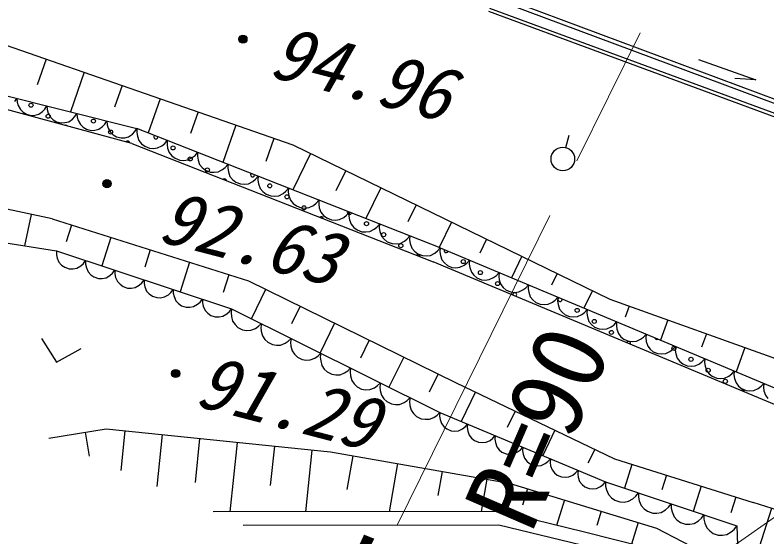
# Model space of a CAD drawing. Units: millimetres, scale not verified. Extents: x 40000 to 680000, y 20000 to 380000.
# Drawn here: x 236696 to 255150, y 270690 to 283498 of the extents above; entities that cross this region are included whole.
import ezdxf
from ezdxf.enums import TextEntityAlignment as Align

# ---------------------------------------------------------------- set-up
doc = ezdxf.new("R2010")
doc.units = ezdxf.units.MM
doc.header["$LTSCALE"] = 1000
doc.linetypes.add('CHAIN', pattern=[18.5, 12, -1.5, 3.5, -1.5])
for name, color, linetype, lineweight in [('M-BGD', 7, 'Continuous', 25), ('M-BMK', 2, 'CHAIN', 13), ('M-BMK-HTXT', 7, 'Continuous', 13)]:
    doc.layers.add(name, color=color, linetype=linetype, lineweight=lineweight)
doc.styles.add('ＭＳ ゴシック', font='')
doc.styles.get('ＭＳ ゴシック').set_extended_font_data('MS Gothic')

msp = doc.modelspace()

# ---------------------------------------------------------------- linework, layer by layer
at = {"layer": 'M-BGD'}
for p, q in [((242005, 286413), (255406, 281411)), ((241970, 286319), (255371, 281317)), ((233274, 283875), (243514, 280310)), ((263060, 278232), (248347, 283656)), ((263033, 278157), (248320, 283581)), ((237463, 282416), (237243, 281785)), ((253466, 282410), (254879, 281904)), ((233800, 282191), (239688, 280713)), ((238394, 282092), (238057, 281122)), ((239566, 280345), (233828, 281892)), ((254879, 281904), (254359, 281938)), ((239325, 281768), (239140, 281236)), ((236693, 281375), (236744, 281452)), ((236744, 281452), (236750, 281360)), ((240256, 281444), (239964, 280604)), ((236750, 281360), (236777, 281277)), ((236777, 281277), (236828, 281179)), ((237429, 281190), (237480, 281267)), ((237480, 281267), (237486, 281176)), ((236828, 281179), (236898, 281114)), ((236898, 281114), (236977, 281065)), ((236977, 281065), (237092, 281036)), ((237092, 281036), (237185, 281042)), ((237185, 281042), (237277, 281066)), ((237277, 281066), (237369, 281129)), ((237369, 281129), (237429, 281190)), ((237486, 281176), (237513, 281093)), ((237513, 281093), (237564, 280994)), ((238165, 281005), (238216, 281082)), ((238216, 281082), (238222, 280991)), ((241187, 281120), (241004, 280594)), ((237564, 280994), (237634, 280929)), ((237634, 280929), (237713, 280880)), ((237713, 280880), (237827, 280851)), ((237827, 280851), (237921, 280857)), ((237921, 280857), (238013, 280881)), ((238013, 280881), (238105, 280944)), ((238105, 280944), (238165, 281005)), ((238222, 280991), (238248, 280908)), ((238248, 280908), (238300, 280809)), ((238901, 280820), (238952, 280898)), ((238952, 280898), (238958, 280806)), ((238300, 280809), (238370, 280745)), ((238370, 280745), (238449, 280695)), ((238449, 280695), (238563, 280667)), ((238563, 280667), (238657, 280673)), ((238657, 280673), (238749, 280696)), ((238749, 280696), (238841, 280759)), ((238841, 280759), (238901, 280820)), ((238958, 280806), (238984, 280723)), ((238984, 280723), (239036, 280624)), ((239637, 280636), (239688, 280713)), ((239688, 280713), (239682, 280616)), ((247130, 277784), (239688, 280713)), ((242118, 280796), (241800, 279882)), ((239036, 280624), (239106, 280560)), ((239106, 280560), (239185, 280511)), ((239185, 280511), (239299, 280482)), ((239299, 280482), (239393, 280488)), ((239393, 280488), (239485, 280512)), ((239485, 280512), (239577, 280575)), ((239577, 280575), (239637, 280636)), ((239682, 280616), (239698, 280526)), ((239698, 280526), (239738, 280416)), ((250215, 280250), (250294, 280553)), ((239566, 280345), (246954, 277443)), ((239738, 280416), (239803, 280339)), ((239803, 280339), (239879, 280277)), ((240297, 280290), (240369, 280346)), ((240369, 280346), (240432, 280420)), ((240432, 280420), (240426, 280323)), ((240426, 280323), (240442, 280233)), ((243049, 280472), (242850, 279901)), ((243514, 280310), (251297, 276526)), ((239879, 280277), (239995, 280231)), ((239995, 280231), (240093, 280225)), ((240093, 280225), (240192, 280237)), ((240192, 280237), (240297, 280290)), ((240442, 280233), (240483, 280123)), ((240483, 280123), (240547, 280046)), ((241113, 280053), (241176, 280127)), ((241176, 280127), (241171, 280031)), ((240547, 280046), (240623, 279984)), ((240623, 279984), (240739, 279938)), ((240739, 279938), (240837, 279932)), ((240837, 279932), (240937, 279944)), ((240937, 279944), (241042, 279998)), ((241042, 279998), (241113, 280053)), ((241171, 280031), (241187, 279940)), ((241187, 279940), (241227, 279830)), ((243947, 280100), (243513, 279207)), ((241227, 279830), (241291, 279753)), ((241291, 279753), (241368, 279691)), ((241786, 279705), (241857, 279760)), ((241857, 279760), (241921, 279834)), ((241921, 279834), (241915, 279738)), ((237604, 278495), (232470, 279593)), ((241368, 279691), (241483, 279645)), ((241483, 279645), (241582, 279639)), ((241582, 279639), (241681, 279651)), ((241681, 279651), (241786, 279705)), ((241915, 279738), (241931, 279647)), ((241931, 279647), (241971, 279537)), ((244811, 279679), (244571, 279184)), ((241971, 279537), (242036, 279460)), ((242036, 279460), (242112, 279398)), ((242112, 279398), (242227, 279352)), ((242425, 279358), (242530, 279412)), ((242530, 279412), (242601, 279467)), ((242601, 279467), (242665, 279541)), ((242665, 279541), (242659, 279445)), ((242659, 279445), (242675, 279355)), ((242227, 279352), (242326, 279346)), ((242326, 279346), (242425, 279358)), ((242675, 279355), (242716, 279244)), ((242716, 279244), (242780, 279167)), ((243346, 279174), (243409, 279248)), ((243409, 279248), (243403, 279152)), ((245676, 279259), (245308, 278501)), ((242780, 279167), (242856, 279105)), ((242856, 279105), (242972, 279060)), ((242972, 279060), (243070, 279053)), ((243070, 279053), (243170, 279065)), ((243170, 279065), (243274, 279119)), ((243274, 279119), (243346, 279174)), ((243403, 279152), (243419, 279062)), ((243419, 279062), (243460, 278951)), ((243460, 278951), (243524, 278874)), ((243524, 278874), (243601, 278812)), ((243914, 278773), (244019, 278826)), ((244019, 278826), (244090, 278882)), ((244090, 278882), (244153, 278955)), ((244153, 278955), (244148, 278859)), ((244148, 278859), (244164, 278769)), ((246541, 278839), (246339, 278424)), ((243601, 278812), (243716, 278767)), ((243716, 278767), (243814, 278760)), ((243814, 278760), (243914, 278773)), ((244164, 278769), (244204, 278658)), ((244204, 278658), (244268, 278581)), ((244834, 278589), (244898, 278662)), ((244898, 278662), (244892, 278566)), ((232425, 278564), (237712, 277708)), ((237090, 278605), (236926, 277835)), ((237604, 278495), (242422, 276973)), ((244268, 278581), (244345, 278519)), ((244345, 278519), (244460, 278474)), ((244460, 278474), (244559, 278467)), ((244559, 278467), (244658, 278480)), ((244658, 278480), (244763, 278533)), ((244763, 278533), (244834, 278589)), ((244892, 278566), (244908, 278476)), ((244908, 278476), (244948, 278365)), ((238086, 278343), (237955, 277931)), ((244948, 278365), (245013, 278288)), ((245013, 278288), (245089, 278226)), ((245507, 278240), (245578, 278296)), ((245578, 278296), (245642, 278370)), ((245642, 278370), (245636, 278273)), ((245636, 278273), (245652, 278183)), ((247406, 278418), (247102, 277795)), ((245089, 278226), (245204, 278181)), ((245204, 278181), (245303, 278174)), ((245303, 278174), (245402, 278187)), ((245402, 278187), (245507, 278240)), ((245652, 278183), (245693, 278072)), ((239049, 278038), (238829, 277340)), ((245693, 278072), (245757, 277996)), ((245757, 277996), (245833, 277933)), ((245833, 277933), (245949, 277888)), ((246147, 277894), (246251, 277947)), ((246251, 277947), (246323, 278003)), ((246323, 278003), (246386, 278077)), ((246386, 278077), (246380, 277980)), ((246380, 277980), (246396, 277890)), ((248270, 277998), (248103, 277653)), ((240013, 277734), (239879, 277308)), ((245949, 277888), (246047, 277881)), ((246047, 277881), (246147, 277894)), ((246396, 277890), (246437, 277779)), ((246437, 277779), (246501, 277703)), ((247067, 277710), (247130, 277784)), ((247130, 277784), (247123, 277689)), ((247130, 277784), (257956, 273250)), ((237712, 277708), (237712, 277617)), ((237712, 277708), (242012, 276292)), ((237712, 277617), (237732, 277533)), ((246501, 277703), (246578, 277640)), ((246578, 277640), (246693, 277595)), ((246693, 277595), (246791, 277588)), ((246791, 277588), (246891, 277601)), ((246891, 277601), (246996, 277654)), ((246996, 277654), (247067, 277710)), ((247123, 277689), (247137, 277601)), ((247137, 277601), (247174, 277492)), ((249135, 277577), (248879, 277051)), ((237732, 277533), (237775, 277431)), ((237775, 277431), (237840, 277362)), ((237840, 277362), (237915, 277307)), ((238308, 277343), (238373, 277399)), ((238373, 277399), (238429, 277472)), ((238429, 277472), (238428, 277381)), ((238428, 277381), (238448, 277297)), ((240977, 277430), (240749, 276708)), ((257813, 272902), (246954, 277443)), ((247174, 277492), (247235, 277415)), ((247235, 277415), (247308, 277353)), ((247308, 277353), (247420, 277306)), ((247614, 277308), (247718, 277358)), ((247718, 277358), (247788, 277411)), ((247788, 277411), (247852, 277481)), ((247852, 277481), (247844, 277387)), ((247844, 277387), (247858, 277299)), ((237915, 277307), (238027, 277271)), ((238027, 277271), (238120, 277270)), ((238120, 277270), (238213, 277287)), ((238213, 277287), (238308, 277343)), ((238448, 277297), (238492, 277195)), ((238492, 277195), (238557, 277126)), ((239089, 277163), (239145, 277236)), ((239145, 277236), (239145, 277145)), ((247420, 277306), (247516, 277298)), ((247516, 277298), (247614, 277308)), ((247858, 277299), (247895, 277190)), ((247895, 277190), (247957, 277113)), ((248510, 277108), (248574, 277179)), ((248574, 277179), (248566, 277085)), ((238557, 277126), (238632, 277071)), ((238632, 277071), (238743, 277035)), ((238743, 277035), (238836, 277034)), ((238836, 277034), (238929, 277051)), ((238929, 277051), (239025, 277107)), ((239025, 277107), (239089, 277163)), ((239145, 277145), (239165, 277061)), ((239165, 277061), (239209, 276959)), ((239806, 276927), (239862, 277000)), ((239862, 277000), (239862, 276909)), ((241941, 277125), (241802, 276685)), ((247957, 277113), (248030, 277051)), ((248030, 277051), (248142, 277004)), ((248142, 277004), (248238, 276995)), ((248238, 276995), (248336, 277005)), ((248336, 277005), (248439, 277055)), ((248439, 277055), (248510, 277108)), ((248566, 277085), (248580, 276996)), ((248580, 276996), (248617, 276888)), ((250000, 277157), (249860, 276870)), ((239209, 276959), (239274, 276890)), ((239274, 276890), (239349, 276835)), ((239349, 276835), (239460, 276799)), ((239460, 276799), (239553, 276798)), ((239553, 276798), (239646, 276815)), ((239646, 276815), (239742, 276871)), ((239742, 276871), (239806, 276927)), ((239862, 276909), (239882, 276825)), ((239882, 276825), (239926, 276723)), ((242422, 276973), (247506, 274483)), ((248617, 276888), (248678, 276811)), ((248678, 276811), (248752, 276748)), ((249161, 276753), (249232, 276806)), ((249232, 276806), (249296, 276877)), ((249296, 276877), (249288, 276783)), ((239926, 276723), (239990, 276654)), ((239990, 276654), (240066, 276599)), ((240363, 276579), (240459, 276635)), ((240459, 276635), (240523, 276691)), ((240523, 276691), (240579, 276764)), ((240579, 276764), (240578, 276673)), ((240578, 276673), (240598, 276589)), ((242846, 276766), (242496, 276051)), ((248752, 276748), (248864, 276702)), ((248864, 276702), (248960, 276693)), ((248960, 276693), (249057, 276703)), ((249057, 276703), (249161, 276753)), ((249288, 276783), (249302, 276694)), ((249302, 276694), (249339, 276585)), ((250865, 276737), (250656, 276307)), ((240066, 276599), (240177, 276563)), ((240177, 276563), (240270, 276562)), ((240270, 276562), (240363, 276579)), ((240598, 276589), (240642, 276487)), ((240642, 276487), (240707, 276418)), ((241175, 276399), (241240, 276455)), ((241240, 276455), (241295, 276528)), ((241295, 276528), (241295, 276437)), ((241295, 276437), (241315, 276353)), ((249339, 276585), (249400, 276509)), ((249400, 276509), (249474, 276446)), ((249474, 276446), (249585, 276399)), ((249779, 276401), (249883, 276451)), ((249883, 276451), (249954, 276504)), ((249954, 276504), (250017, 276575)), ((250017, 276575), (250010, 276480)), ((250010, 276480), (250023, 276392)), ((251297, 276526), (262651, 272446)), ((240707, 276418), (240782, 276363)), ((240782, 276363), (240893, 276327)), ((240893, 276327), (240986, 276326)), ((240986, 276326), (241079, 276343)), ((241079, 276343), (241175, 276399)), ((241315, 276353), (241359, 276251)), ((241359, 276251), (241424, 276182)), ((241956, 276219), (242012, 276292)), ((242012, 276292), (241998, 276194)), ((242012, 276292), (247124, 273745)), ((243693, 276351), (243481, 275918)), ((249585, 276399), (249682, 276391)), ((249682, 276391), (249779, 276401)), ((250023, 276392), (250061, 276283)), ((250061, 276283), (250122, 276207)), ((250675, 276202), (250739, 276273)), ((250739, 276273), (250731, 276178)), ((251770, 276356), (251673, 276087)), ((241424, 276182), (241499, 276127)), ((241499, 276127), (241610, 276091)), ((241610, 276091), (241703, 276090)), ((241703, 276090), (241796, 276107)), ((241796, 276107), (241892, 276163)), ((241892, 276163), (241956, 276219)), ((241998, 276194), (242006, 276101)), ((242006, 276101), (242037, 275986)), ((250122, 276207), (250195, 276144)), ((250195, 276144), (250307, 276097)), ((250307, 276097), (250403, 276089)), ((250403, 276089), (250501, 276099)), ((250501, 276099), (250604, 276149)), ((250604, 276149), (250675, 276202)), ((250731, 276178), (250745, 276090)), ((250745, 276090), (250782, 275981)), ((242037, 275986), (242096, 275902)), ((242096, 275902), (242168, 275832)), ((242671, 275859), (242742, 275928)), ((242742, 275928), (242728, 275831)), ((244540, 275936), (244185, 275209)), ((250782, 275981), (250843, 275904)), ((250843, 275904), (250917, 275842)), ((251326, 275846), (251397, 275899)), ((251397, 275899), (251461, 275970)), ((251461, 275970), (251453, 275876)), ((251453, 275876), (251467, 275788)), ((252716, 276016), (252538, 275519)), ((242168, 275832), (242281, 275775)), ((242281, 275775), (242380, 275760)), ((242380, 275760), (242482, 275764)), ((242482, 275764), (242594, 275809)), ((242594, 275809), (242671, 275859)), ((242728, 275831), (242736, 275738)), ((242736, 275738), (242767, 275622)), ((250917, 275842), (251029, 275795)), ((251029, 275795), (251125, 275786)), ((251125, 275786), (251222, 275797)), ((251222, 275797), (251326, 275846)), ((251467, 275788), (251504, 275679)), ((237349, 275563), (237714, 274980)), ((242767, 275622), (242826, 275538)), ((242826, 275538), (242898, 275468)), ((243401, 275495), (243472, 275564)), ((243472, 275564), (243458, 275467)), ((245388, 275521), (245172, 275081)), ((251504, 275679), (251565, 275602)), ((251565, 275602), (251639, 275540)), ((251639, 275540), (251750, 275493)), ((251944, 275494), (252048, 275544)), ((252048, 275544), (252119, 275597)), ((252119, 275597), (252182, 275668)), ((252182, 275668), (252175, 275574)), ((252175, 275574), (252188, 275485)), ((253662, 275676), (253545, 275349)), ((242898, 275468), (243011, 275411)), ((243011, 275411), (243111, 275396)), ((243111, 275396), (243213, 275400)), ((243213, 275400), (243324, 275445)), ((243324, 275445), (243401, 275495)), ((243458, 275467), (243466, 275374)), ((243466, 275374), (243497, 275258)), ((251750, 275493), (251847, 275484)), ((251847, 275484), (251944, 275494)), ((252188, 275485), (252226, 275376)), ((252226, 275376), (252287, 275300)), ((252840, 275295), (252904, 275366)), ((252904, 275366), (252896, 275272)), ((254609, 275336), (254395, 274742)), ((237714, 274980), (238317, 275311)), ((243497, 275258), (243556, 275174)), ((243556, 275174), (243628, 275104)), ((244132, 275131), (244203, 275200)), ((244203, 275200), (244188, 275103)), ((252287, 275300), (252360, 275237)), ((252360, 275237), (252472, 275190)), ((252472, 275190), (252568, 275182)), ((252568, 275182), (252666, 275192)), ((252666, 275192), (252769, 275242)), ((252769, 275242), (252840, 275295)), ((252896, 275272), (252910, 275183)), ((252910, 275183), (252947, 275074)), ((243628, 275104), (243741, 275047)), ((243741, 275047), (243841, 275032)), ((243841, 275032), (243943, 275036)), ((243943, 275036), (244054, 275081)), ((244054, 275081), (244132, 275131)), ((244188, 275103), (244197, 275010)), ((244197, 275010), (244228, 274894)), ((246235, 275106), (245873, 274368)), ((252947, 275074), (253009, 274998)), ((253009, 274998), (253082, 274935)), ((253491, 274940), (253562, 274993)), ((253562, 274993), (253626, 275064)), ((253626, 275064), (253618, 274969)), ((253618, 274969), (253632, 274881)), ((244228, 274894), (244286, 274810)), ((244286, 274810), (244358, 274740)), ((244784, 274717), (244862, 274767)), ((244862, 274767), (244933, 274837)), ((244933, 274837), (244918, 274739)), ((253082, 274935), (253194, 274888)), ((253194, 274888), (253290, 274880)), ((253290, 274880), (253388, 274890)), ((253388, 274890), (253491, 274940)), ((253632, 274881), (253669, 274772)), ((253669, 274772), (253730, 274695)), ((244358, 274740), (244472, 274684)), ((244472, 274684), (244571, 274668)), ((244571, 274668), (244673, 274672)), ((244673, 274672), (244784, 274717)), ((244918, 274739), (244927, 274646)), ((244927, 274646), (244958, 274530)), ((247082, 274691), (246863, 274245)), ((253730, 274695), (253804, 274633)), ((253804, 274633), (253916, 274586)), ((253916, 274586), (254012, 274578)), ((254012, 274578), (254109, 274588)), ((254109, 274588), (254213, 274638)), ((254213, 274638), (254284, 274691)), ((254284, 274691), (254347, 274761)), ((254347, 274761), (254340, 274667)), ((254340, 274667), (254354, 274579)), ((244958, 274530), (245016, 274446)), ((245016, 274446), (245089, 274376)), ((245515, 274353), (245592, 274403)), ((245592, 274403), (245663, 274473)), ((245663, 274473), (245649, 274375)), ((247506, 274483), (251410, 272606)), ((254354, 274579), (254391, 274470)), ((254391, 274470), (254452, 274393)), ((255006, 274388), (255069, 274459)), ((255069, 274459), (255061, 274365)), ((245089, 274376), (245202, 274320)), ((245202, 274320), (245301, 274304)), ((245301, 274304), (245403, 274308)), ((245403, 274308), (245515, 274353)), ((245649, 274375), (245657, 274282)), ((245657, 274282), (245688, 274166)), ((247994, 274249), (247646, 273526)), ((254452, 274393), (254525, 274331)), ((254525, 274331), (254637, 274284)), ((254637, 274284), (254733, 274275)), ((254733, 274275), (254831, 274285)), ((254831, 274285), (254935, 274335)), ((254935, 274335), (255006, 274388)), ((255061, 274365), (255075, 274276)), ((255075, 274276), (255112, 274168)), ((245688, 274166), (245747, 274082)), ((245747, 274082), (245819, 274012)), ((246245, 273989), (246322, 274039)), ((246322, 274039), (246393, 274109)), ((246393, 274109), (246379, 274011)), ((255112, 274168), (255174, 274091)), ((245819, 274012), (245932, 273956)), ((245932, 273956), (246031, 273940)), ((246031, 273940), (246134, 273944)), ((246134, 273944), (246245, 273989)), ((246379, 274011), (246387, 273918)), ((246387, 273918), (246418, 273802)), ((246418, 273802), (246477, 273718)), ((246477, 273718), (246549, 273648)), ((246975, 273625), (247052, 273675)), ((247052, 273675), (247124, 273745)), ((247124, 273745), (247116, 273656)), ((247124, 273745), (251191, 272043)), ((248970, 273779), (248776, 273376)), ((246549, 273648), (246662, 273592)), ((246662, 273592), (246762, 273577)), ((246762, 273577), (246864, 273580)), ((246864, 273580), (246975, 273625)), ((247116, 273656), (247129, 273573)), ((247129, 273573), (247164, 273471)), ((237529, 273118), (238934, 273343)), ((238934, 273343), (244436, 272775)), ((239393, 273296), (239292, 272324)), ((247164, 273471), (247222, 273399)), ((247222, 273399), (247291, 273340)), ((247291, 273340), (247396, 273296)), ((247396, 273296), (247486, 273288)), ((247486, 273288), (247578, 273298)), ((247578, 273298), (247675, 273345)), ((247675, 273345), (247742, 273395)), ((247742, 273395), (247801, 273461)), ((247801, 273461), (247794, 273373)), ((247794, 273373), (247807, 273289)), ((247807, 273289), (247842, 273187)), ((249946, 273310), (249647, 272689)), ((238421, 273261), (238515, 272674)), ((240310, 273201), (240178, 271926)), ((241227, 273107), (241115, 272024)), ((247842, 273187), (247900, 273115)), ((247900, 273115), (247969, 273057)), ((248353, 273061), (248419, 273111)), ((248419, 273111), (248479, 273177)), ((248479, 273177), (248472, 273089)), ((242144, 273012), (241967, 271304)), ((247969, 273057), (248074, 273013)), ((248074, 273013), (248164, 273005)), ((248164, 273005), (248256, 273014)), ((248256, 273014), (248353, 273061)), ((248472, 273089), (248485, 273006)), ((248485, 273006), (248520, 272904)), ((243061, 272917), (242961, 271950)), ((243978, 272822), (243821, 271306)), ((244436, 272775), (248820, 272012)), ((248520, 272904), (248577, 272832)), ((248577, 272832), (248646, 272773)), ((248646, 272773), (248752, 272729)), ((248933, 272731), (249031, 272777)), ((249031, 272777), (249097, 272827)), ((249097, 272827), (249157, 272894)), ((249157, 272894), (249150, 272805)), ((249150, 272805), (249163, 272722)), ((250922, 272840), (250757, 272498)), ((244984, 272680), (244841, 271856)), ((248752, 272729), (248842, 272721)), ((248842, 272721), (248933, 272731)), ((249163, 272722), (249198, 272620)), ((249198, 272620), (249255, 272548)), ((249775, 272543), (249835, 272610)), ((249835, 272610), (249828, 272521)), ((251410, 272606), (254811, 271532)), ((246080, 272489), (245875, 271308)), ((249255, 272548), (249324, 272489)), ((249324, 272489), (249429, 272445)), ((249429, 272445), (249520, 272437)), ((249520, 272437), (249611, 272447)), ((249611, 272447), (249709, 272494)), ((249709, 272494), (249775, 272543)), ((249828, 272521), (249841, 272438)), ((249841, 272438), (249876, 272336)), ((251835, 272471), (251651, 271888)), ((247176, 272298), (247073, 271705)), ((249876, 272336), (249933, 272264)), ((249933, 272264), (250002, 272206)), ((250002, 272206), (250107, 272162)), ((250289, 272163), (250386, 272210)), ((250386, 272210), (250453, 272260)), ((250453, 272260), (250513, 272326)), ((250513, 272326), (250506, 272238)), ((250506, 272238), (250519, 272155)), ((252685, 272203), (252572, 271843)), ((248272, 272107), (248133, 271311)), ((248820, 272012), (252440, 270909)), ((250107, 272162), (250197, 272154)), ((250197, 272154), (250289, 272163)), ((250519, 272155), (250553, 272052)), ((250553, 272052), (250611, 271981)), ((251131, 271976), (251191, 272043)), ((251191, 272043), (251190, 271940)), ((251191, 272043), (254408, 270959)), ((249272, 271874), (249149, 271468)), ((250611, 271981), (250680, 271922)), ((250680, 271922), (250785, 271878)), ((250785, 271878), (250875, 271870)), ((250875, 271870), (250967, 271879)), ((250967, 271879), (251064, 271926)), ((251064, 271926), (251131, 271976)), ((251190, 271940), (251211, 271845)), ((251211, 271845), (251260, 271730)), ((253535, 271934), (253341, 271318)), ((251260, 271730), (251332, 271652)), ((251332, 271652), (251417, 271590)), ((251859, 271627), (251932, 271690)), ((251932, 271690), (251995, 271772)), ((251995, 271772), (251994, 271669)), ((251994, 271669), (252016, 271574)), ((254386, 271666), (254266, 271286)), ((250177, 271598), (249986, 270969)), ((251417, 271590), (251541, 271548)), ((251541, 271548), (251646, 271547)), ((251646, 271547), (251751, 271565)), ((251751, 271565), (251859, 271627)), ((252016, 271574), (252064, 271459)), ((252064, 271459), (252137, 271381)), ((252736, 271419), (252799, 271501)), ((252799, 271501), (252798, 271398)), ((260289, 269822), (254811, 271532)), ((248606, 271312), (241562, 271304)), ((250673, 270807), (248606, 271312)), ((251082, 271323), (250976, 270973)), ((252137, 271381), (252221, 271319)), ((252221, 271319), (252346, 271277)), ((252346, 271277), (252450, 271276)), ((252450, 271276), (252555, 271294)), ((252555, 271294), (252663, 271356)), ((252663, 271356), (252736, 271419)), ((252798, 271398), (252820, 271303)), ((252820, 271303), (252869, 271188)), ((255258, 271392), (254960, 270437)), ((252869, 271188), (252941, 271110)), ((252941, 271110), (253025, 271048)), ((253359, 271023), (253468, 271085)), ((253468, 271085), (253540, 271148)), ((253540, 271148), (253604, 271230)), ((253604, 271230), (253603, 271127)), ((253603, 271127), (253625, 271032)), ((248566, 270981), (242294, 270975)), ((250595, 270486), (248566, 270981)), ((251987, 271047), (251825, 270513)), ((252440, 270909), (254474, 269855)), ((253025, 271048), (253150, 271006)), ((253150, 271006), (253255, 271005)), ((253255, 271005), (253359, 271023)), ((253625, 271032), (253673, 270917)), ((253673, 270917), (253745, 270839)), ((254345, 270877), (254408, 270959)), ((254408, 270959), (254455, 269859)), ((254474, 269855), (250673, 270807)), ((253745, 270839), (253830, 270777)), ((253830, 270777), (253954, 270735)), ((253954, 270735), (254059, 270734)), ((254059, 270734), (254164, 270752)), ((254164, 270752), (254272, 270814)), ((254272, 270814), (254345, 270877))]:
    msp.add_line(p, q, dxfattribs=at)
for centre, radius in [((242289, 282906), 100), ((242289, 282906), 87.5), ((242289, 282906), 75), ((242289, 282906), 62.5), ((242289, 282906), 50), ((242289, 282906), 37.5), ((242289, 282906), 25), ((242289, 282906), 12.5), ((237088, 281285), 49.8), ((237509, 281015), 49.8), ((238621, 280896), 49.8), ((239042, 280626), 49.8), ((240574, 280237), 49.8), ((250140, 279965), 290), ((240995, 279967), 49.8), ((241416, 279696), 49.8), ((238953, 279360), 100), ((238953, 279360), 87.5), ((238953, 279360), 75), ((238953, 279360), 62.5), ((238953, 279360), 50), ((238953, 279360), 37.5), ((238953, 279360), 25), ((238953, 279360), 12.5), ((242948, 279307), 49.8), ((243369, 279037), 49.8), ((243790, 278767), 49.8), ((245322, 278378), 49.8), ((245743, 278108), 49.8), ((246164, 277838), 49.8), ((247696, 277448), 49.8), ((248117, 277178), 49.8), ((248538, 276908), 49.8), ((250491, 276249), 49.8), ((250912, 275979), 49.8), ((251333, 275709), 49.8), ((252865, 275319), 49.8), ((253286, 275049), 49.8), ((240639, 274701), 100), ((240639, 274701), 87.5), ((240639, 274701), 75), ((253707, 274779), 49.8), ((240639, 274701), 62.5), ((240639, 274701), 50), ((240639, 274701), 37.5), ((240639, 274701), 25), ((240639, 274701), 12.5), ((254128, 274509), 49.8)]:
    msp.add_circle(centre, radius, dxfattribs=at)
for centre, start, end in [((237930, 280745), 38.3039, 111.528), ((240153, 280507), 132.7281, 4.3031), ((239462, 280356), 4.9637, 144.8682), ((242527, 279577), 138.54, 358.4912), ((241836, 279426), 9.2651, 127.8438), ((244901, 278648), 144.1441, 352.887), ((244211, 278497), 5.4306, 131.6783), ((247275, 277718), 152.3579, 342.1983), ((246585, 277568), 1.7222, 135.3867), ((248959, 276638), 299.5922, 195.0191), ((250070, 276519), 118.5701, 15.9862), ((252444, 275589), 192.3603, 302.196), ((251754, 275439), 334.8518, 159.7594), ((254548, 274239), 9.0469, 125.5643)]:
    msp.add_arc(centre, 49.8, start, end, dxfattribs=at)
at = {"layer": 'M-BMK'}
msp.add_line((258005, 295169), (246077, 270979), dxfattribs=at)
at = {"layer": 'M-BMK-HTXT'}
msp.add_line((272816, 283415), (244985, 263933), dxfattribs=at)

# ---------------------------------------------------------------- texts
at = {"layer": 'M-BGD', "style": 'ＭＳ ゴシック', "oblique": 15}
for s, p in [('94.96', (242775, 281623)), ('92.63', (240048, 277583)), ('91.29', (240957, 273543))]:
    msp.add_text(s, height=1320, rotation=345.4, dxfattribs=at).set_placement(p, align=Align.BOTTOM_LEFT)
at = {"layer": 'M-BGD', "style": 'ＭＳ ゴシック'}
for s, height, rotation, p in [('R=90', 1833, 66.6, (249865, 270518)), ('有家上線', 2566, 351.9, (243383, 267267))]:
    msp.add_text(s, height=height, rotation=rotation, dxfattribs=at).set_placement(p, align=Align.BOTTOM_LEFT)

doc.saveas('drawing.dxf')
